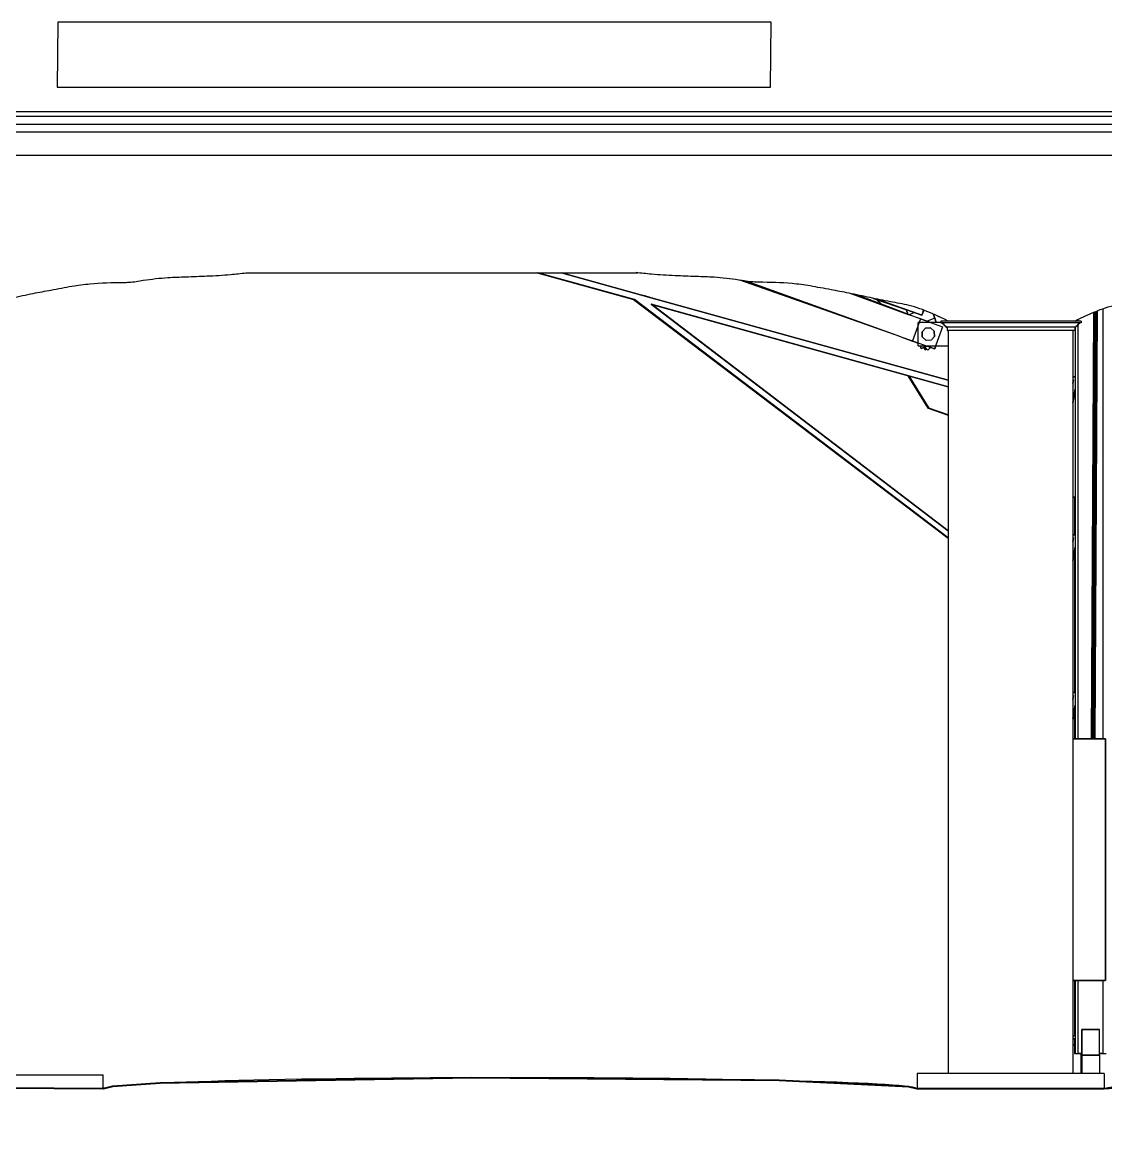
# Model space of a CAD drawing. Extents: x -43 to 90, y 6 to 81.
# Drawn here: x 51.07 to 58.02, y 61.09 to 68.19 of the extents above; entities that cross this region are included whole.
import ezdxf

# ---------------------------------------------------------------- set-up
doc = ezdxf.new("R2010")
doc.units = 0
doc.header["$LTSCALE"] = 0.1
doc.header["$MEASUREMENT"] = 0
doc.layers.add('cobertura nova', color=4, linetype='CONTINUOUS')
doc.layers.add('visto', color=9, linetype='CONTINUOUS')
doc.layers.add('cortado', color=7, linetype='CONTINUOUS', lineweight=40)

msp = doc.modelspace()

# ---------------------------------------------------------------- linework, layer by layer
at = {"layer": 'cobertura nova'}
for p, q in [((54.3729, 66.5872), (54.9915, 66.4155)), ((54.9915, 66.4155), (54.3729, 66.5872)), ((54.3776, 66.5872), (54.9961, 66.4155)), ((54.3776, 66.5872), (54.9961, 66.4155)), ((54.9961, 66.4155), (54.3776, 66.5872)), ((54.9961, 66.4155), (54.3776, 66.5872)), ((54.9961, 66.4578), (54.5297, 66.5873)), ((54.5297, 66.5873), (54.9961, 66.4578)), ((56.7041, 66.1765), (55.6718, 66.5395)), ((56.704, 66.1778), (55.7183, 66.5324)), ((55.1047, 66.4276), (54.9961, 66.4578)), ((54.9961, 66.4578), (55.1047, 66.4276)), ((55.0464, 66.4438), (55.1047, 66.4276)), ((55.1047, 66.4276), (55.0566, 66.441)), ((55.1047, 66.4276), (55.0566, 66.441)), ((55.0566, 66.441), (55.1047, 66.4276)), ((56.7548, 66.3189), (56.3741, 66.4559)), ((56.7548, 66.3189), (56.3744, 66.4558)), ((56.3835, 66.454), (56.7507, 66.3208)), ((56.3836, 66.454), (56.7507, 66.3208)), ((56.7499, 66.3231), (56.4212, 66.4464)), ((56.7499, 66.3231), (56.4212, 66.4464)), ((56.4212, 66.4464), (56.7499, 66.3231)), ((56.4212, 66.4464), (56.7499, 66.3231)), ((56.7499, 66.3231), (56.4213, 66.4464)), ((56.4213, 66.4464), (56.7499, 66.3231)), ((56.7499, 66.3231), (56.4213, 66.4464)), ((56.4213, 66.4464), (56.7499, 66.3231)), ((56.4213, 66.4464), (56.7499, 66.3231)), ((56.4213, 66.4464), (56.7499, 66.3231)), ((54.9915, 66.4155), (57.0082, 64.8863)), ((54.9915, 66.4155), (54.9915, 66.4155)), ((54.9915, 66.4155), (57.0082, 64.8863)), ((54.9988, 66.4135), (54.9915, 66.4155)), ((54.9915, 66.4155), (54.9988, 66.4135)), ((57.0082, 64.8863), (54.9915, 66.4155)), ((57.0082, 64.8863), (54.9915, 66.4155)), ((57.0082, 64.8863), (54.9915, 66.4155)), ((54.9961, 66.4155), (57.0082, 64.8898)), ((57.0082, 64.8898), (54.9961, 66.4155)), ((54.9961, 66.4155), (57.0082, 64.8898)), ((57.0082, 64.8898), (54.9961, 66.4155)), ((57.0082, 65.8993), (55.1047, 66.4276)), ((55.1047, 66.4276), (57.0082, 65.8993)), ((57.0082, 65.8993), (55.1047, 66.4276)), ((55.1047, 66.4276), (57.0082, 65.8993)), ((57.0082, 64.9341), (55.1047, 66.3854)), ((55.1047, 66.3854), (57.0082, 65.857)), ((57.0082, 65.857), (55.1047, 66.3854)), ((55.1047, 66.3854), (57.0082, 64.9341)), ((55.1047, 66.3854), (57.0082, 64.9341)), ((57.0082, 64.9341), (55.1047, 66.3854)), ((57.0082, 65.8557), (55.1073, 66.3834)), ((57.0082, 64.9341), (55.1073, 66.3834)), ((55.1073, 66.3834), (57.0082, 65.8557)), ((57.0082, 65.8557), (55.1073, 66.3834)), ((57.0082, 65.8557), (55.1073, 66.3834)), ((56.7397, 66.3495), (56.5289, 66.4236)), ((56.5289, 66.4236), (56.7397, 66.3495)), ((56.577, 66.388), (56.5475, 66.4171)), ((56.5504, 66.419), (56.8385, 66.3154)), ((56.5504, 66.419), (56.8385, 66.3154)), ((56.8385, 66.3154), (56.5504, 66.419)), ((56.8385, 66.3154), (56.5504, 66.419)), ((56.7216, 66.3314), (56.7501, 66.3226)), ((56.7509, 66.3203), (56.7391, 66.3511)), ((56.7507, 66.3208), (56.7397, 66.3495)), ((56.8301, 66.2919), (56.7548, 66.3189)), ((56.7924, 66.3319), (56.7568, 66.3182)), ((56.7924, 66.3319), (56.7568, 66.3182)), ((56.8301, 66.2918), (56.7793, 66.1507)), ((56.8301, 66.2919), (56.8301, 66.2919)), ((56.8301, 66.2919), (56.8301, 66.2918)), ((56.8931, 66.2692), (56.8301, 66.2919)), ((56.8301, 66.2918), (56.9712, 66.2411)), ((56.8385, 66.3154), (56.8505, 66.3487)), ((56.8385, 66.3154), (56.8505, 66.3487)), ((56.8505, 66.3487), (56.8385, 66.3154)), ((56.8385, 66.3154), (56.8505, 66.3487)), ((56.8385, 66.3154), (56.8505, 66.3487)), ((56.8385, 66.3154), (56.8505, 66.3487)), ((56.8505, 66.3487), (56.8385, 66.3154)), ((56.8466, 66.3379), (56.8385, 66.3154)), ((56.8385, 66.3154), (56.8385, 66.3154)), ((56.8385, 66.3154), (56.8385, 66.3154)), ((56.8385, 66.3154), (56.8385, 66.3154)), ((56.8385, 66.3154), (56.8385, 66.3154)), ((56.8385, 66.3154), (56.8385, 66.3154)), ((56.8385, 66.3154), (56.8385, 66.3154)), ((56.8385, 66.3154), (56.8385, 66.3154)), ((56.8385, 66.3154), (56.8385, 66.3154)), ((56.8385, 66.3154), (56.8385, 66.3154)), ((56.8385, 66.3154), (56.8385, 66.3154)), ((56.8385, 66.3154), (56.8385, 66.3154)), ((56.8385, 66.3154), (56.8385, 66.3154)), ((56.8385, 66.3154), (56.8385, 66.3154)), ((56.8385, 66.3154), (56.8385, 66.3154)), ((56.8385, 66.3154), (56.8385, 66.3154)), ((56.8505, 66.3487), (56.8391, 66.3169)), ((56.8505, 66.3487), (56.8434, 66.3289)), ((56.846, 66.3361), (56.8505, 66.3487)), ((56.8489, 66.3442), (56.8505, 66.3487)), ((56.8489, 66.3442), (56.8505, 66.3487)), ((56.9211, 66.2958), (56.8719, 66.2768)), ((56.9212, 66.2958), (56.9103, 66.3239)), ((56.9104, 66.3239), (56.9212, 66.2958)), ((56.9122, 66.3191), (56.9131, 66.3179)), ((56.9131, 66.3179), (56.9122, 66.3191)), ((56.9172, 66.3209), (56.9131, 66.3179)), ((56.9131, 66.3179), (56.9172, 66.3209)), ((56.9172, 66.3209), (56.9131, 66.3179)), ((56.9172, 66.3209), (56.9131, 66.3179)), ((56.9172, 66.3209), (56.9131, 66.3179)), ((56.9131, 66.3179), (56.9172, 66.3209)), ((56.9172, 66.3209), (56.9131, 66.3179)), ((56.9131, 66.3179), (56.9172, 66.3209)), ((56.9172, 66.3209), (56.9131, 66.3179)), ((56.9131, 66.3179), (56.9172, 66.3209)), ((56.9172, 66.3209), (56.9131, 66.3179)), ((56.9172, 66.3209), (56.9131, 66.3179)), ((56.9131, 66.3179), (56.9172, 66.3209)), ((56.9172, 66.3209), (56.9131, 66.3179)), ((56.9131, 66.3179), (56.9172, 66.3209)), ((56.9172, 66.3209), (56.9131, 66.3179)), ((56.9131, 66.3179), (56.9172, 66.3209)), ((56.9172, 66.3209), (56.9131, 66.3179)), ((56.9131, 66.3179), (56.9172, 66.3209)), ((56.9172, 66.3209), (56.9131, 66.3179)), ((56.9131, 66.3179), (56.9172, 66.3209)), ((56.9172, 66.3209), (56.9131, 66.3179)), ((56.9131, 66.3179), (56.9172, 66.3209)), ((56.9172, 66.3209), (56.9131, 66.3179)), ((56.9131, 66.3179), (56.9172, 66.3209)), ((56.9172, 66.3209), (56.9131, 66.3179)), ((56.9131, 66.3179), (56.9172, 66.3209)), ((56.9172, 66.3209), (56.9131, 66.3179)), ((56.9131, 66.3179), (56.9172, 66.3209)), ((56.9172, 66.3209), (56.9131, 66.3179)), ((56.9131, 66.3179), (56.9172, 66.3209)), ((56.9172, 66.3209), (56.9131, 66.3179)), ((56.9131, 66.3179), (56.9172, 66.3209)), ((56.9172, 66.3209), (56.9131, 66.3179)), ((56.9131, 66.3179), (56.9172, 66.3209)), ((56.9172, 66.3209), (56.9131, 66.3179)), ((56.9131, 66.3179), (56.9172, 66.3209)), ((56.9172, 66.3209), (56.9131, 66.3179)), ((56.9131, 66.3179), (56.9172, 66.3209)), ((56.9131, 66.3179), (56.9172, 66.3209)), ((56.9172, 66.3209), (56.9131, 66.3179)), ((56.9131, 66.3179), (56.9172, 66.3209)), ((56.9131, 66.3179), (56.9172, 66.3209)), ((56.9172, 66.3209), (56.9131, 66.3179)), ((56.9131, 66.3179), (56.9172, 66.3209)), ((56.9172, 66.3209), (56.9131, 66.3179)), ((56.9131, 66.3179), (56.9172, 66.3209)), ((56.9131, 66.3179), (56.9172, 66.3209)), ((56.9131, 66.3179), (56.9131, 66.3179)), ((56.9131, 66.3179), (56.9131, 66.3179)), ((56.9131, 66.3179), (56.9131, 66.3179)), ((56.9131, 66.3179), (56.9131, 66.3179)), ((56.9131, 66.3179), (56.9131, 66.3179)), ((56.9131, 66.3179), (56.9131, 66.3179)), ((56.9131, 66.3179), (56.9131, 66.3179)), ((56.9131, 66.3179), (56.9131, 66.3179)), ((56.9131, 66.3179), (56.9131, 66.3179)), ((56.9131, 66.3179), (56.9131, 66.3179)), ((56.9131, 66.3179), (56.9131, 66.3179)), ((56.9131, 66.3179), (56.9131, 66.3179)), ((56.9131, 66.3179), (56.9131, 66.3179)), ((56.9131, 66.3179), (56.9131, 66.3179)), ((56.9131, 66.3179), (56.9131, 66.3179)), ((56.9131, 66.3179), (56.9131, 66.3179)), ((56.9131, 66.3179), (56.9131, 66.3179)), ((56.9131, 66.3179), (56.9131, 66.3179)), ((56.9131, 66.3179), (56.9131, 66.3179)), ((56.9131, 66.3179), (56.9131, 66.3179)), ((56.9131, 66.3179), (56.9131, 66.3179)), ((56.9131, 66.3179), (56.9131, 66.3179)), ((56.9131, 66.3179), (56.9131, 66.3179)), ((56.9131, 66.3179), (56.9131, 66.3179)), ((56.9131, 66.3179), (56.9131, 66.3179)), ((56.9131, 66.3179), (56.9131, 66.3179)), ((56.9131, 66.3179), (56.9131, 66.3179)), ((56.9131, 66.3179), (56.9131, 66.3179)), ((56.9131, 66.3179), (56.9131, 66.3179)), ((56.9131, 66.3179), (56.9131, 66.3179)), ((56.9131, 66.3179), (56.9131, 66.3179)), ((56.9131, 66.3179), (56.9131, 66.3179)), ((56.9131, 66.3179), (56.9131, 66.3179)), ((56.9131, 66.3179), (56.9131, 66.3179)), ((56.9131, 66.3179), (56.9131, 66.3179)), ((56.9131, 66.3179), (56.9131, 66.3179)), ((56.9131, 66.3179), (56.9131, 66.3179)), ((56.9131, 66.3179), (56.9131, 66.3179)), ((56.9131, 66.3179), (56.9131, 66.3179)), ((56.9131, 66.3179), (56.9131, 66.3179)), ((56.9131, 66.3179), (56.9131, 66.3179)), ((56.9131, 66.3179), (56.9131, 66.3179)), ((56.9131, 66.3179), (56.9131, 66.3179)), ((56.9131, 66.3179), (56.9131, 66.3179)), ((56.9131, 66.3179), (56.9131, 66.3179)), ((56.9131, 66.3179), (56.9131, 66.3179)), ((56.9131, 66.3179), (56.9131, 66.3179)), ((56.9131, 66.3179), (56.9131, 66.3179)), ((56.9131, 66.3179), (56.9131, 66.3179)), ((56.9131, 66.3179), (56.9131, 66.3179)), ((56.9131, 66.3179), (56.9131, 66.3179)), ((56.9131, 66.3179), (56.9131, 66.3179)), ((56.9131, 66.3179), (56.9131, 66.3179)), ((56.9131, 66.3179), (56.9131, 66.3179)), ((56.9131, 66.3179), (56.9131, 66.3179)), ((56.9211, 66.2958), (56.9314, 66.2692)), ((56.9212, 66.2958), (56.9211, 66.2958)), ((56.9314, 66.2692), (56.9212, 66.2958)), ((56.9212, 66.2958), (56.9212, 66.2958)), ((56.9212, 66.2958), (56.9212, 66.2958)), ((56.9212, 66.2958), (56.9212, 66.2958)), ((56.9445, 66.3048), (56.9428, 66.3091)), ((56.9445, 66.3048), (56.9428, 66.3091)), ((56.9428, 66.3091), (56.9445, 66.3048)), ((56.9428, 66.3091), (56.9445, 66.3048)), ((56.9445, 66.3048), (56.9428, 66.3091)), ((56.9428, 66.3091), (56.9445, 66.3048)), ((56.9444, 66.3049), (56.9485, 66.3064)), ((56.9444, 66.3049), (56.9444, 66.3049)), ((56.9444, 66.3049), (56.9444, 66.3049)), ((56.9445, 66.3048), (56.9486, 66.3064)), ((56.9486, 66.3064), (56.9445, 66.3048)), ((56.9445, 66.3048), (56.9486, 66.3064)), ((56.9445, 66.3048), (56.9486, 66.3064)), ((56.9486, 66.3064), (56.9445, 66.3048)), ((56.9445, 66.3048), (56.9486, 66.3064)), ((56.9445, 66.3048), (56.9486, 66.3064)), ((56.9445, 66.3048), (56.9486, 66.3064)), ((56.9445, 66.3048), (56.9486, 66.3064)), ((56.9486, 66.3064), (56.9445, 66.3048)), ((56.9486, 66.3064), (56.9445, 66.3048)), ((56.9445, 66.3048), (56.9486, 66.3064)), ((56.9486, 66.3064), (56.9445, 66.3048)), ((56.9486, 66.3064), (56.9445, 66.3048)), ((56.9445, 66.3048), (56.9445, 66.3048)), ((56.9445, 66.3048), (56.9445, 66.3048)), ((56.9445, 66.3048), (56.9445, 66.3048)), ((56.9445, 66.3048), (56.9445, 66.3048)), ((56.9445, 66.3048), (56.9445, 66.3048)), ((56.9445, 66.3048), (56.9445, 66.3048)), ((56.9445, 66.3048), (56.9445, 66.3048)), ((56.9445, 66.3048), (56.9445, 66.3048)), ((56.9445, 66.3048), (56.9445, 66.3048)), ((56.9445, 66.3048), (56.9445, 66.3048)), ((56.9445, 66.3048), (56.9445, 66.3048)), ((56.9445, 66.3048), (56.9445, 66.3048)), ((56.9445, 66.3048), (56.9445, 66.3048)), ((56.9445, 66.3048), (56.9445, 66.3048)), ((56.9445, 66.3048), (56.9445, 66.3048)), ((56.9445, 66.3048), (56.9445, 66.3048)), ((56.9445, 66.3048), (56.9445, 66.3048)), ((56.9445, 66.3048), (56.9445, 66.3048)), ((56.9445, 66.3048), (56.9445, 66.3048)), ((56.9445, 66.3048), (56.9445, 66.3048)), ((56.9445, 66.3048), (56.9445, 66.3048)), ((56.9445, 66.3048), (56.9445, 66.3048)), ((56.9445, 66.3048), (56.9445, 66.3048)), ((56.9445, 66.3048), (56.9445, 66.3048)), ((56.9445, 66.3048), (56.9445, 66.3048)), ((56.9445, 66.3048), (56.9445, 66.3048)), ((56.9445, 66.3048), (56.9445, 66.3048)), ((56.9445, 66.3048), (56.9445, 66.3048)), ((56.9445, 66.3048), (56.9445, 66.3048)), ((56.9445, 66.3048), (56.9445, 66.3048)), ((57.8409, 66.2784), (57.8409, 66.2891)), ((57.925, 63.6016), (57.9415, 66.3352)), ((57.9283, 63.6016), (57.9447, 66.3365)), ((57.9436, 66.3361), (57.9283, 63.6016)), ((57.936, 63.6016), (57.9524, 66.3397)), ((57.9498, 66.3386), (57.936, 63.6016)), ((57.9438, 63.6032), (57.9601, 66.3428)), ((57.9575, 66.3417), (57.9438, 63.6032)), ((57.947, 63.6039), (57.9633, 66.344)), ((57.9622, 66.3436), (57.947, 63.6039)), ((58.0009, 63.6016), (58.0009, 66.3581)), ((56.9601, 66.2692), (56.8157, 66.2692)), ((56.8157, 66.2692), (56.8157, 66.2692)), ((56.8157, 66.1192), (56.8157, 66.2692)), ((56.8398, 66.2086), (56.8618, 66.2328)), ((56.8618, 66.2328), (56.8398, 66.2086)), ((56.8618, 66.2328), (56.8944, 66.2344)), ((56.8944, 66.2344), (56.8618, 66.2328)), ((56.8618, 66.2328), (56.8618, 66.2328)), ((56.8944, 66.2344), (56.9186, 66.2124)), ((56.8944, 66.2344), (56.8944, 66.2344)), ((56.9186, 66.2124), (56.8944, 66.2344)), ((56.9712, 66.2411), (56.9204, 66.0999)), ((57.8209, 66.2384), (57.8209, 63.6016)), ((57.8409, 63.6016), (57.8409, 66.2594)), ((57.8409, 63.6016), (57.8409, 66.2594)), ((56.704, 66.1778), (56.704, 66.1778)), ((56.704, 66.1778), (56.7793, 66.1507)), ((56.7045, 66.1776), (56.7041, 66.1765)), ((56.7045, 66.1776), (56.7041, 66.1765)), ((56.7041, 66.1765), (56.7041, 66.1765)), ((56.7041, 66.1765), (56.7796, 66.15)), ((56.7793, 66.1507), (56.9204, 66.0999)), ((56.7798, 66.1505), (56.7796, 66.15)), ((56.7803, 66.1503), (56.7796, 66.15)), ((56.7796, 66.15), (56.8157, 66.1373)), ((56.8398, 66.2086), (56.8398, 66.2087)), ((56.8413, 66.176), (56.8398, 66.2086)), ((56.8398, 66.2086), (56.8413, 66.176)), ((56.8655, 66.154), (56.8413, 66.176)), ((56.8413, 66.176), (56.8655, 66.154)), ((56.8981, 66.1556), (56.8655, 66.154)), ((56.9201, 66.1797), (56.8981, 66.1556)), ((56.9186, 66.2124), (56.9201, 66.1797)), ((56.9186, 66.2124), (56.9186, 66.2124)), ((56.9201, 66.1797), (56.9186, 66.2124)), ((56.9201, 66.1797), (56.9201, 66.1798)), ((56.9201, 66.1798), (56.9201, 66.1797)), ((56.8157, 66.1192), (57.0082, 66.1192)), ((56.8285, 66.1192), (56.8351, 66.1019)), ((56.8285, 66.1192), (56.8351, 66.1019)), ((56.8351, 66.1019), (56.8285, 66.1192)), ((56.8736, 66.1167), (56.8351, 66.1019)), ((56.8351, 66.1019), (56.8351, 66.1019)), ((56.8351, 66.1019), (56.8351, 66.1019)), ((56.8351, 66.1019), (56.8351, 66.1019)), ((56.8351, 66.1019), (56.8351, 66.1019)), ((56.8351, 66.1019), (56.8351, 66.1019)), ((56.8351, 66.1019), (56.8351, 66.1019)), ((56.8351, 66.1019), (56.8351, 66.1019)), ((56.8351, 66.1019), (56.8351, 66.1019)), ((56.8737, 66.1167), (56.8352, 66.1019)), ((56.8736, 66.1167), (56.8352, 66.1019)), ((56.8352, 66.1019), (56.8736, 66.1167)), ((56.8352, 66.1019), (56.8352, 66.1019)), ((56.8352, 66.1019), (56.8352, 66.1019)), ((56.8504, 66.1078), (56.861, 66.0934)), ((56.861, 66.0934), (56.8504, 66.1078)), ((56.8578, 66.1106), (56.877, 66.0916)), ((56.8692, 66.0994), (56.861, 66.0934)), ((56.8692, 66.0994), (56.861, 66.0934)), ((56.8692, 66.0994), (56.861, 66.0934)), ((56.861, 66.0934), (56.8692, 66.0994)), ((56.8692, 66.0994), (56.861, 66.0934)), ((56.861, 66.0934), (56.8692, 66.0994)), ((56.861, 66.0934), (56.8692, 66.0994)), ((56.861, 66.0934), (56.861, 66.0934)), ((56.861, 66.0934), (56.861, 66.0934)), ((56.861, 66.0934), (56.861, 66.0934)), ((56.861, 66.0934), (56.861, 66.0934)), ((56.861, 66.0934), (56.861, 66.0934)), ((56.861, 66.0934), (56.861, 66.0934)), ((56.8733, 66.1166), (56.9191, 66.0994)), ((56.8733, 66.1166), (56.9191, 66.0994)), ((56.9191, 66.0994), (56.8733, 66.1166)), ((56.8736, 66.1167), (56.9202, 66.0998)), ((56.894, 66.1088), (56.877, 66.0916)), ((56.894, 66.1088), (56.8771, 66.0916)), ((56.8771, 66.0917), (56.8771, 66.0916)), ((56.9191, 66.0994), (56.9194, 66.1001)), ((56.9194, 66.1001), (56.9191, 66.0994)), ((56.9191, 66.0994), (56.9194, 66.1001)), ((56.9191, 66.0994), (56.9194, 66.1001)), ((56.9194, 66.1001), (56.9191, 66.0994)), ((56.9191, 66.0994), (56.9191, 66.0994)), ((56.9191, 66.0994), (56.9191, 66.0994)), ((56.9191, 66.0994), (56.9192, 66.0994)), ((56.9192, 66.0994), (56.9191, 66.0994)), ((56.9191, 66.0994), (56.9192, 66.0994)), ((56.9191, 66.0994), (56.9191, 66.0994)), ((56.9191, 66.0994), (56.9191, 66.0994)), ((56.9194, 66.1001), (56.9192, 66.0994)), ((56.9192, 66.0994), (56.9194, 66.1001)), ((56.9192, 66.0994), (56.9194, 66.1001)), ((56.9192, 66.0994), (56.9192, 66.0994)), ((56.9192, 66.0994), (56.9192, 66.0994)), ((56.9202, 66.0998), (56.9203, 66.1)), ((56.9202, 66.0998), (56.9202, 66.1)), ((56.9202, 66.0998), (56.9202, 66.0998)), ((56.9274, 66.1192), (56.9204, 66.0999)), ((56.9204, 66.0999), (56.9204, 66.0999)), ((56.9206, 66.1004), (56.9211, 66.1002)), ((56.9278, 66.1192), (56.9211, 66.1002)), ((56.9278, 66.1192), (56.9211, 66.1002)), ((56.9211, 66.1002), (56.9211, 66.1002)), ((56.7498, 65.928), (56.7497, 65.928)), ((56.7497, 65.928), (56.8782, 65.7191)), ((56.8782, 65.7191), (56.7501, 65.9274)), ((56.7501, 65.9274), (56.8782, 65.7191)), ((56.8782, 65.7191), (56.7501, 65.9274)), ((56.7501, 65.9274), (56.8782, 65.7191)), ((56.8782, 65.7191), (56.7501, 65.9274)), ((56.7501, 65.9274), (56.8782, 65.7191)), ((56.8782, 65.7191), (56.7501, 65.9274)), ((56.8782, 65.7191), (56.7501, 65.9274)), ((56.7501, 65.9274), (56.8782, 65.7191)), ((56.8782, 65.7191), (56.7501, 65.9274)), ((56.7501, 65.9274), (56.8782, 65.7191)), ((56.8782, 65.7191), (56.7501, 65.9274)), ((56.7501, 65.9274), (56.8782, 65.7191)), ((56.7544, 65.928), (56.7543, 65.928)), ((56.7543, 65.928), (56.8828, 65.7191)), ((56.8828, 65.7191), (56.7547, 65.9274)), ((56.7556, 65.9258), (56.8828, 65.7191)), ((56.7556, 65.9258), (56.8828, 65.7191)), ((56.7556, 65.9258), (56.8828, 65.7191)), ((56.7556, 65.9258), (56.8828, 65.7191)), ((56.7556, 65.9258), (56.8828, 65.7191)), ((56.7556, 65.9258), (56.8828, 65.7191)), ((56.7556, 65.9258), (56.8828, 65.7191)), ((56.8828, 65.7191), (56.7557, 65.9258)), ((56.8828, 65.7191), (56.7557, 65.9258)), ((56.8828, 65.7191), (56.7557, 65.9258)), ((56.8828, 65.7191), (56.7557, 65.9258)), ((56.8828, 65.7191), (56.7557, 65.9258)), ((56.8828, 65.7191), (56.7557, 65.9258)), ((56.8828, 65.7191), (56.7557, 65.9258)), ((57.8068, 65.9214), (57.8209, 65.9214)), ((57.8109, 65.9214), (57.8068, 65.9214)), ((57.8068, 65.902), (57.8109, 65.902)), ((57.8068, 65.877), (57.8109, 65.902)), ((57.8109, 65.902), (57.8068, 65.902)), ((57.8109, 65.902), (57.8068, 65.877)), ((57.8068, 65.902), (57.8109, 65.902)), ((57.8109, 65.902), (57.8068, 65.902)), ((57.8209, 65.9214), (57.8109, 65.9214)), ((57.8068, 65.7549), (57.8209, 65.8409)), ((57.8209, 65.8409), (57.8068, 65.7549)), ((57.0082, 65.6758), (56.8782, 65.7191)), ((56.8782, 65.7191), (56.8782, 65.7191)), ((56.8782, 65.7191), (57.0082, 65.6758)), ((57.0082, 65.6758), (56.8782, 65.7191)), ((56.8782, 65.7191), (56.8782, 65.7191)), ((56.8782, 65.7191), (57.0082, 65.6758)), ((57.0082, 65.6758), (56.8782, 65.7191)), ((56.8782, 65.7191), (56.8782, 65.7191)), ((56.8782, 65.7191), (57.0082, 65.6758)), ((57.0082, 65.6758), (56.8782, 65.7191)), ((56.8782, 65.7191), (56.8782, 65.7191)), ((56.8782, 65.7191), (57.0082, 65.6758)), ((57.0082, 65.6758), (56.8782, 65.7191)), ((56.8782, 65.7191), (56.8782, 65.7191)), ((56.8782, 65.7191), (57.0082, 65.6758)), ((57.0082, 65.6758), (56.8782, 65.7191)), ((56.8782, 65.7191), (56.8782, 65.7191)), ((56.8782, 65.7191), (57.0082, 65.6758)), ((57.0082, 65.6758), (56.8782, 65.7191)), ((56.8782, 65.7191), (56.8782, 65.7191)), ((56.8782, 65.7191), (57.0082, 65.6758)), ((56.8782, 65.7191), (56.8782, 65.7191)), ((56.8782, 65.7191), (56.8782, 65.7191)), ((56.8782, 65.7191), (56.8782, 65.7191)), ((56.8782, 65.7191), (56.8782, 65.7191)), ((57.0082, 65.6773), (56.8828, 65.7191)), ((56.8828, 65.7191), (56.8828, 65.7191)), ((56.8828, 65.7191), (57.0082, 65.6773)), ((57.0082, 65.6773), (56.8828, 65.7191)), ((56.8828, 65.7191), (56.8828, 65.7191)), ((56.8828, 65.7191), (57.0082, 65.6773)), ((57.0082, 65.6773), (56.8828, 65.7191)), ((56.8828, 65.7191), (56.8828, 65.7191)), ((56.8828, 65.7191), (57.0082, 65.6773)), ((57.0082, 65.6773), (56.8828, 65.7191)), ((56.8828, 65.7191), (56.8828, 65.7191)), ((56.8828, 65.7191), (57.0082, 65.6773)), ((57.0082, 65.6773), (56.8828, 65.7191)), ((56.8828, 65.7191), (56.8828, 65.7191)), ((56.8828, 65.7191), (57.0082, 65.6773)), ((57.0082, 65.6773), (56.8828, 65.7191)), ((56.8828, 65.7191), (56.8828, 65.7191)), ((56.8828, 65.7191), (57.0082, 65.6773)), ((57.0082, 65.6773), (56.8828, 65.7191)), ((56.8828, 65.7191), (56.8828, 65.7191)), ((56.8828, 65.7191), (57.0082, 65.6773)), ((57.0082, 65.6773), (56.8828, 65.7191)), ((56.8828, 65.7191), (56.8828, 65.7191)), ((56.8828, 65.7191), (57.0082, 65.6773)), ((56.8828, 65.7191), (56.8828, 65.7191)), ((56.8828, 65.7191), (56.8828, 65.7191)), ((56.8828, 65.7191), (56.8828, 65.7191)), ((56.8828, 65.7191), (56.8828, 65.7191)), ((57.8209, 65.1497), (57.8068, 65.1497)), ((57.8068, 65.1497), (57.8209, 65.1497)), ((57.8163, 65.1497), (57.8163, 64.9091)), ((57.8068, 64.9091), (57.8209, 64.9091)), ((57.8109, 64.9091), (57.8068, 64.9091)), ((57.8163, 64.9091), (57.8068, 64.9091)), ((57.8163, 64.9091), (57.8068, 64.9091)), ((57.8068, 64.9091), (57.8163, 64.9091)), ((57.8163, 64.9091), (57.8068, 64.9091)), ((57.8163, 64.9091), (57.8068, 64.9091)), ((57.8068, 64.8897), (57.8109, 64.8897)), ((57.8068, 64.8647), (57.8109, 64.8897)), ((57.8109, 64.8897), (57.8068, 64.8897)), ((57.8068, 64.8897), (57.8109, 64.8897)), ((57.8109, 64.8897), (57.8068, 64.8897)), ((57.8109, 64.8897), (57.8068, 64.8647)), ((57.8068, 64.8647), (57.8109, 64.8897)), ((57.8209, 64.9091), (57.8109, 64.9091)), ((57.8068, 64.7426), (57.8209, 64.8287)), ((57.8209, 64.8287), (57.8068, 64.7426)), ((57.8163, 64.8004), (57.8163, 63.8968)), ((57.8068, 63.8968), (57.8209, 63.8968)), ((57.8109, 63.8968), (57.8068, 63.8968)), ((57.8163, 63.8968), (57.8068, 63.8968)), ((57.8163, 63.8968), (57.8068, 63.8968)), ((57.8068, 63.8968), (57.8163, 63.8968)), ((57.8163, 63.8968), (57.8068, 63.8968)), ((57.8163, 63.8968), (57.8068, 63.8968)), ((57.8068, 63.8774), (57.8109, 63.8774)), ((57.8068, 63.8524), (57.8109, 63.8774)), ((57.8109, 63.8774), (57.8068, 63.8774)), ((57.8109, 63.8774), (57.8068, 63.8524)), ((57.8068, 63.8774), (57.8109, 63.8774)), ((57.8109, 63.8774), (57.8068, 63.8774)), ((57.8209, 63.8968), (57.8109, 63.8968)), ((57.8068, 63.7304), (57.8209, 63.8164)), ((57.8209, 63.8164), (57.8068, 63.7304)), ((57.807, 63.731), (57.8163, 63.731)), ((57.8163, 63.731), (57.807, 63.731)), ((57.8163, 63.7784), (57.8147, 63.7784)), ((57.8147, 63.7784), (57.8163, 63.7784)), ((57.8163, 63.7882), (57.8163, 63.6016)), ((57.8068, 63.6016), (58.0149, 63.6016)), ((58.0149, 63.6016), (57.8068, 63.6016)), ((57.936, 63.6016), (57.9438, 63.6032)), ((57.9438, 63.6032), (57.936, 63.6016)), ((57.936, 63.6016), (57.936, 63.6016)), ((57.9438, 63.6032), (57.947, 63.6039)), ((58.0149, 63.6016), (58.0149, 62.0526)), ((58.0149, 63.6016), (58.0149, 62.0526)), ((58.0149, 63.6016), (58.0149, 63.6016)), ((58.0149, 63.6016), (58.0149, 63.6016)), ((58.0149, 62.0526), (58.0149, 63.6016)), ((58.0149, 63.6016), (58.0149, 63.6016)), ((58.0149, 62.0526), (57.8068, 62.0526)), ((57.8068, 62.0526), (58.0149, 62.0526)), ((57.8163, 62.0526), (57.8163, 61.6976)), ((57.8209, 62.0526), (57.8209, 61.5842)), ((57.8409, 61.5842), (57.8409, 62.0526)), ((57.8409, 61.5842), (57.8409, 62.0526)), ((58.0009, 61.5842), (58.0009, 62.0526)), ((58.0149, 62.0526), (58.0149, 62.0526)), ((58.0149, 62.0526), (58.0149, 62.0526)), ((58.0149, 62.0526), (58.0149, 62.0526)), ((57.8068, 61.6976), (57.8209, 61.6976)), ((57.8109, 61.6976), (57.8068, 61.6976)), ((57.8163, 61.6976), (57.8068, 61.6976)), ((57.8163, 61.6976), (57.8068, 61.6976)), ((57.8068, 61.6976), (57.8163, 61.6976)), ((57.8068, 61.6781), (57.8109, 61.6781)), ((57.8209, 61.6781), (57.8068, 61.6781)), ((57.8209, 61.6976), (57.8109, 61.6976)), ((57.8109, 61.6781), (57.8209, 61.6781)), ((57.8163, 61.6781), (57.8163, 61.5842)), ((57.864, 61.5742), (57.864, 61.7381)), ((57.864, 61.7381), (57.9779, 61.7381)), ((57.864, 61.7381), (57.864, 61.5742)), ((57.9779, 61.7381), (57.864, 61.7381)), ((57.9779, 61.5742), (57.9779, 61.7381)), ((57.8163, 61.6401), (57.8068, 61.6401)), ((57.8068, 61.6401), (57.8163, 61.6401)), ((57.8163, 61.5842), (57.8209, 61.5842)), ((57.8163, 61.5842), (57.8163, 61.5842)), ((57.8163, 61.5842), (57.8163, 61.5842)), ((57.8209, 61.5842), (57.8209, 61.5842)), ((57.8209, 61.5842), (57.8409, 61.5842)), ((57.8209, 61.5842), (57.8209, 61.5842)), ((57.8209, 61.5842), (57.8209, 61.5842)), ((57.8209, 61.5842), (57.8209, 61.5842)), ((57.8209, 61.5842), (57.8209, 61.5842)), ((57.8209, 61.5842), (57.8209, 61.5842)), ((57.8209, 61.5842), (57.8209, 61.5842)), ((57.8209, 61.5842), (57.8209, 61.5842)), ((57.8209, 61.5842), (57.8209, 61.5842)), ((57.8409, 61.5842), (57.8409, 61.5842)), ((57.8409, 61.5842), (57.864, 61.5842)), ((57.8409, 61.5842), (57.8409, 61.5842)), ((57.864, 61.5842), (57.8409, 61.5842)), ((57.8593, 61.5742), (57.8593, 61.5842)), ((57.8593, 61.5842), (57.8593, 61.5742)), ((57.8593, 61.5842), (57.8593, 61.5742)), ((57.8593, 61.5842), (57.8593, 61.5742)), ((57.8593, 61.5842), (57.8593, 61.5742)), ((57.8593, 61.4569), (57.8593, 61.5742)), ((57.8593, 61.5742), (57.864, 61.5742)), ((57.864, 61.5742), (57.8593, 61.5742)), ((57.8593, 61.5742), (57.8593, 61.5742)), ((57.8593, 61.5742), (57.8593, 61.4569)), ((57.8593, 61.5742), (57.8593, 61.5742)), ((57.8593, 61.5742), (57.8593, 61.5742)), ((57.8593, 61.5742), (57.8593, 61.5742)), ((57.864, 61.4569), (57.864, 61.5742)), ((57.864, 61.5742), (57.9779, 61.5742)), ((57.9779, 61.5742), (57.864, 61.5742)), ((57.864, 61.5742), (57.864, 61.4569)), ((57.9779, 61.5842), (58.0009, 61.5842)), ((58.0009, 61.5842), (57.9779, 61.5842)), ((57.9779, 61.5742), (57.9779, 61.4569)), ((58.0009, 61.5842), (58.0209, 61.5842))]:
    msp.add_line(p, q, dxfattribs=at)
at = {"layer": 'cortado', "linetype": 'ByBlock'}
msp.add_lwpolyline([(90.2125, 61.1011), (87.303, 61.0886), (87.2999, 61.5221), (63.8701, 61.3569), (63.0997, 61.4081), (60.9385, 61.4327), (58.7813, 61.4082), (58.0068, 61.3569), (56.8082, 61.3569), (56.7544, 61.3714), (55.9243, 61.4108), (53.955, 61.4284), (51.957, 61.3936), (51.6509, 61.3721), (51.5917, 61.3577), (43.7266, 61.4103), (35.8616, 61.4629), (32.2866, 61.8075), (28.5437, 61.8911), (26.9751, 61.8911)], dxfattribs=at)
at = {"layer": 'visto'}
for p, q in [((50.5756, 67.6204), (64.9876, 67.6204)), ((50.5756, 67.5904), (69.6189, 67.5904)), ((50.5756, 67.5904), (86.1305, 67.5904)), ((50.5256, 67.5404), (86.0805, 67.5404)), ((50.5256, 67.5404), (69.5689, 67.5404)), ((50.5256, 67.4904), (84.3618, 67.4904)), ((50.5006, 67.3404), (86.0555, 67.3404)), ((52.5069, 66.587), (55.0165, 66.5873)), ((57.8592, 66.2784), (56.9601, 66.2784)), ((57.8592, 66.2664), (56.9601, 66.2664)), ((57.8262, 66.2384), (56.9931, 66.2384)), ((57.8192, 66.2184), (57.0001, 66.2184)), ((57.0082, 66.2184), (57.0082, 61.4569)), ((57.8068, 66.2184), (57.8068, 61.4569)), ((57.8192, 66.2184), (57.8068, 66.2184)), ((57.8262, 66.2384), (57.8192, 66.2384)), ((57.8192, 66.2384), (57.8192, 66.2184)), ((57.8332, 66.2454), (57.8262, 66.2454)), ((57.8262, 66.2454), (57.8262, 66.2384)), ((57.8402, 66.2524), (57.8332, 66.2524)), ((57.8332, 66.2524), (57.8332, 66.2454)), ((57.8472, 66.2594), (57.8402, 66.2594)), ((57.8402, 66.2594), (57.8402, 66.2524)), ((57.8592, 66.2664), (57.8472, 66.2664)), ((57.8472, 66.2664), (57.8472, 66.2594)), ((57.8592, 66.2784), (57.8592, 66.2664)), ((51.5917, 61.3577), (35.8616, 61.4629)), ((45.8406, 61.4539), (51.5915, 61.4471)), ((51.5915, 61.3577), (51.5915, 61.4471)), ((58.0068, 61.4569), (56.8082, 61.4569)), ((56.8082, 61.4569), (56.8082, 61.3569)), ((58.0068, 61.4569), (58.0068, 61.3569)), ((58.0068, 61.3569), (56.8082, 61.3569))]:
    msp.add_line(p, q, dxfattribs=at)
msp.add_lwpolyline([(51.2968, 67.7776), (55.8681, 67.7776), (55.8732, 68.1935), (51.3019, 68.1935)], close=True, dxfattribs=at)
msp.add_lwpolyline([(56.9601, 66.2784), (56.9601, 66.2664), (56.9721, 66.2664), (56.9721, 66.2594), (56.9791, 66.2594), (56.9791, 66.2524), (56.9861, 66.2524), (56.9861, 66.2454), (56.9931, 66.2454), (56.9931, 66.2384), (57.0001, 66.2384), (57.0001, 66.2184), (57.0071, 66.2184)], dxfattribs=at)
msp.add_ellipse((54.1998, 61.3569), major_axis=(2.6084, 0), ratio=0.027551, start_param=0, end_param=3.130753, dxfattribs=at)
at = {"layer": 'visto', "extrusion": (0, 0, -1)}
msp.add_ellipse((60.9385, 61.3569), major_axis=(2.9316, 0), ratio=0.025849, start_param=3.141595, end_param=6.283188, dxfattribs=at)
at = {"layer": 'visto'}
msp.add_open_spline([(50.5331, 66.277), (50.5615, 66.3034), (50.634, 66.3376), (50.7481, 66.3794), (50.8805, 66.3993), (51.0088, 66.4277), (51.1355, 66.4541), (51.2637, 66.4782), (51.3845, 66.5013), (51.5388, 66.5234), (51.6613, 66.5245), (51.7757, 66.5268), (51.8706, 66.5438), (51.9919, 66.558), (52.1284, 66.5617), (52.2622, 66.5667), (52.3909, 66.5742), (52.4741, 66.5834), (52.5069, 66.587)], degree=3, knots=[0.029049, 0.029049, 0.029049, 0.029049, 0.123778, 0.269619, 0.391337, 0.524575, 0.663746, 0.779533, 0.91606, 1.03278, 1.246426, 1.282981, 1.375586, 1.534787, 1.649231, 1.784987, 1.936619, 2.035829, 2.035829, 2.035829, 2.035829], dxfattribs=at)
for points in [[(57.0069, 66.2784, 99.9668), (56.8947, 66.3307, 99.9668), (56.7569, 66.3784, 99.9668), (56.6374, 66.4014, 99.9668), (56.5069, 66.4284, 99.9668), (56.3706, 66.4566, 99.9668), (56.2569, 66.4784, 99.9668), (56.1226, 66.5028, 99.9668), (56.0069, 66.5184, 99.9668), (55.7934, 66.5271, 99.9668), (55.7569, 66.5284, 99.9668), (55.6651, 66.5406, 99.9668), (55.5069, 66.5584, 99.9668), (55.3926, 66.5631, 99.9668), (55.2569, 66.5684, 99.9668), (55.1056, 66.5782, 99.9668), (55.0069, 66.5884, 99.9668)], [(57.8189, 66.2784, 99.9668), (57.931, 66.3307, 99.9668), (58.0689, 66.3784, 99.9668), (58.1884, 66.4014, 99.9668), (58.3189, 66.4284, 99.9668), (58.4552, 66.4566, 99.9668), (58.5689, 66.4784, 99.9668), (58.7032, 66.5028, 99.9668), (58.8189, 66.5184, 99.9668), (59.0323, 66.5271, 99.9668), (59.0689, 66.5284, 99.9668), (59.1607, 66.5406, 99.9668), (59.3189, 66.5584, 99.9668), (59.4332, 66.5631, 99.9668), (59.5689, 66.5684, 99.9668), (59.7202, 66.5782, 99.9668), (59.8189, 66.5884, 99.9668)]]:
    msp.add_spline(points, degree=3, dxfattribs=at)

doc.saveas('drawing.dxf')
